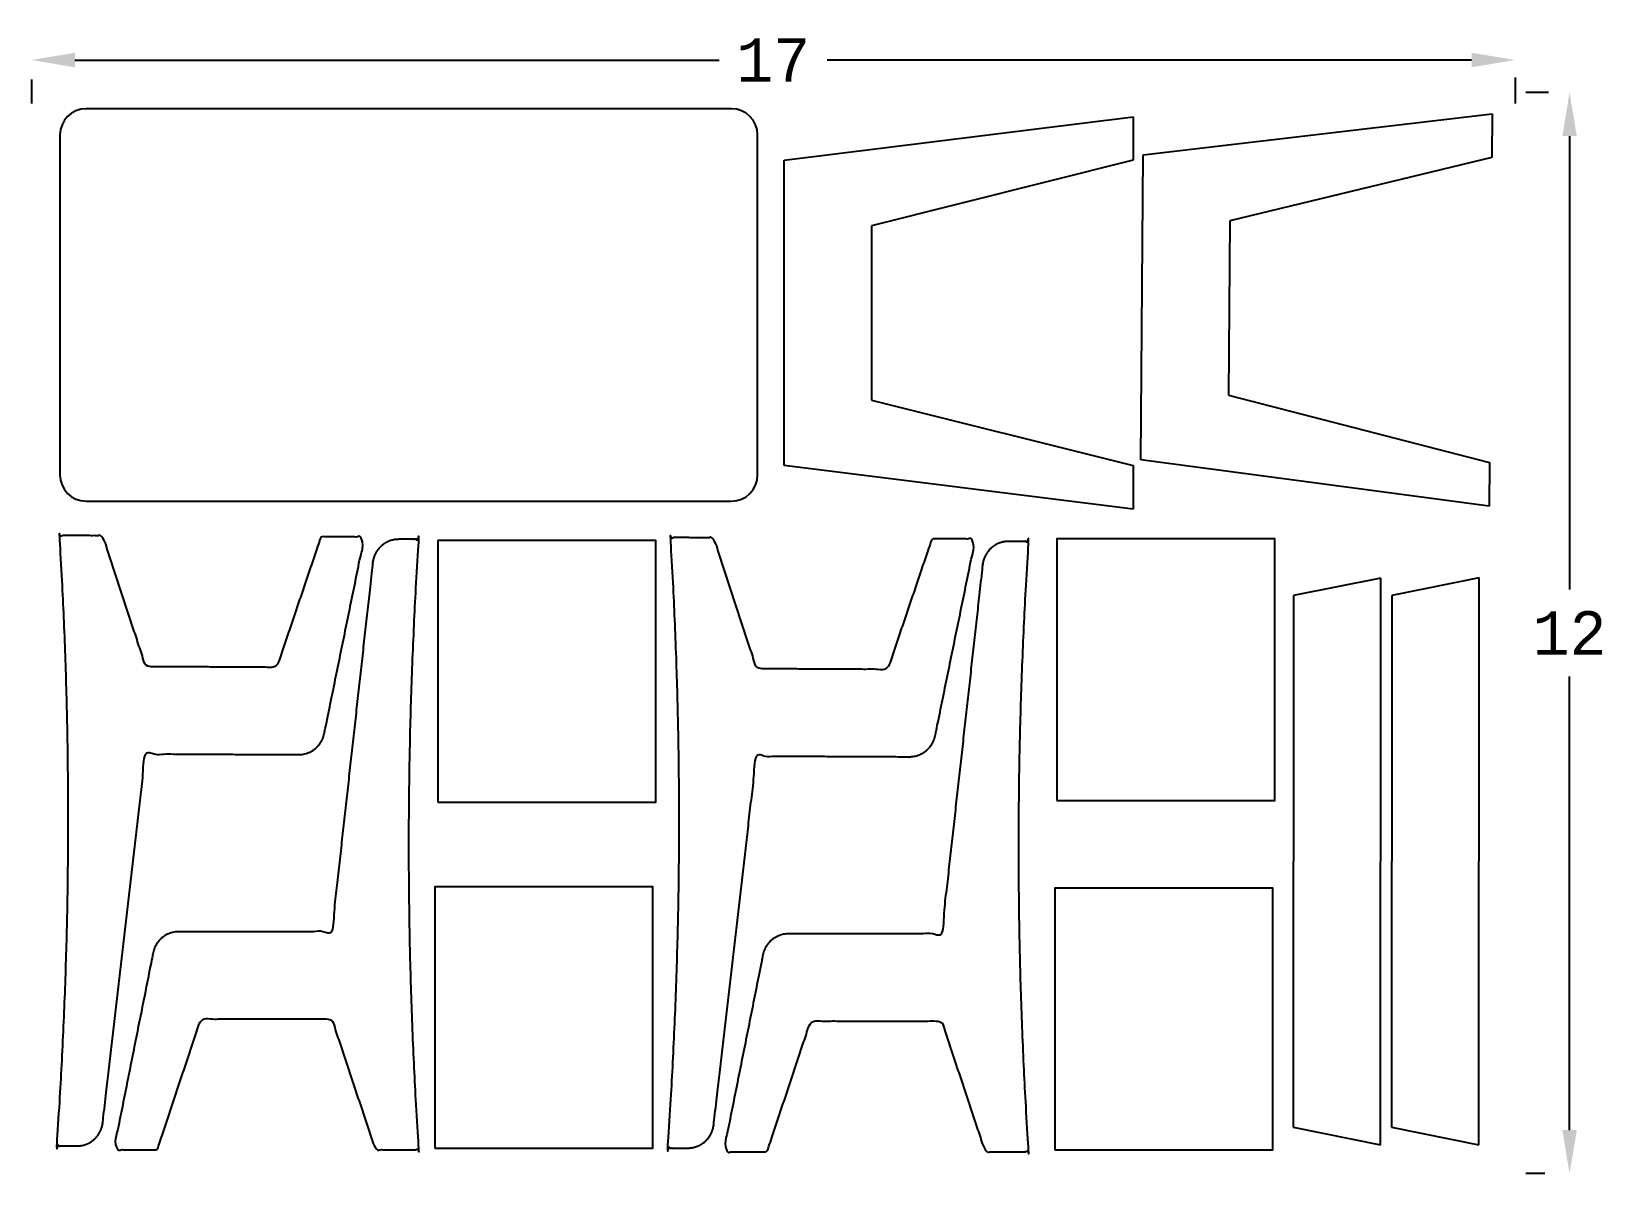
# Model space of a CAD drawing. Header units: millimetres. Extents: x 0 to 18, y 0 to 13.1.
import ezdxf

# ---------------------------------------------------------------- set-up
doc = ezdxf.new("R2010")
doc.units = ezdxf.units.MM
doc.header["$MEASUREMENT"] = 0
doc.layers.add('Corte', color=178, linetype='Continuous', true_color=0x000000)
doc.layers.add('Dimensiones', color=1, linetype='Continuous', true_color=0xff0000)
doc.styles.add('Consolas', font='')
doc.styles.get('Consolas').set_extended_font_data('Consolas')
doc.dimstyles.new('Default', dxfattribs={"dimtxt": 0.5, "dimasz": 0.5, "dimexe": 0.5, "dimexo": 0.5, "dimgap": 0.25, "dimtad": 0, "dimtih": 1, "dimtoh": 1, "dimdec": 0, "dimzin": 1, "dimdsep": 46, "dimtxsty": 'Consolas', "dimcen": 0.5, "dimazin": 0, "dimtfac": 1, "dimtdec": 4, "dimtix": 1, "dimtmove": 1, "dimatfit": 3, "dimfxl": 1, "dimtolj": 1, "dimtzin": 1, "dimarcsym": 0})

# ---------------------------------------------------------------- blocks, each defined once
blk = doc.blocks.new('*D1')
at = {"layer": 'Defpoints', "color": 0}
for p in [(17.628, 12.392), (17.887, 12.392), (17.844, -0.007)]:
    blk.add_point(p, dxfattribs=at)
at = {"layer": 'Dimensiones', "color": 0, "lineweight": -2}
for p, q in [((17.387, 12.392), (17.128, 12.392)), ((17.628, 11.892), (17.628, 6.693)), ((17.628, 0.493), (17.628, 5.693)), ((17.344, -0.007), (17.128, -0.007))]:
    blk.add_line(p, q, dxfattribs=at)
at = {"layer": 'Dimensiones', "color": 0}
for points in [[(17.711, 11.892), (17.545, 11.892), (17.628, 12.392)], [(17.545, 0.493), (17.711, 0.493), (17.628, -0.007)]]:
    blk.add_solid(points, dxfattribs=at)
at = {"layer": 'Dimensiones', "color": 0, "insert": (17.628, 6.193), "char_height": 0.5, "attachment_point": 5, "style": 'Consolas'}
blk.add_mtext('\\A1;12', dxfattribs=at)
blk = doc.blocks.new('*D2')
at = {"layer": 'Defpoints', "color": 0}
for p in [(-0.011, 13.04), (17.004, 13.064), (17.004, 12.764)]:
    blk.add_point(p, dxfattribs=at)
at = {"layer": 'Dimensiones', "color": 0, "lineweight": -2}
for p, q in [((0.489, 12.764), (7.878, 12.764)), ((16.504, 12.764), (9.116, 12.764)), ((-0.011, 12.54), (-0.011, 12.264)), ((17.004, 12.564), (17.004, 12.264))]:
    blk.add_line(p, q, dxfattribs=at)
at = {"layer": 'Dimensiones', "color": 0}
for points in [[(0.489, 12.847), (0.489, 12.68), (-0.011, 12.764)], [(16.504, 12.68), (16.504, 12.847), (17.004, 12.764)]]:
    blk.add_solid(points, dxfattribs=at)
at = {"layer": 'Dimensiones', "color": 0, "insert": (8.497, 12.764), "char_height": 0.5, "attachment_point": 5, "style": 'Consolas'}
blk.add_mtext('\\A1;17', dxfattribs=at)

msp = doc.modelspace()

# ---------------------------------------------------------------- linework, layer by layer
at = {"layer": 'Corte'}
for p, q in [((8.017, 12.205), (0.617, 12.205)), ((8.623, 11.614), (12.623, 12.114)), ((12.623, 12.114), (12.623, 11.614)), ((12.738, 11.678), (16.742, 12.147)), ((16.742, 12.147), (16.738, 11.647)), ((0.317, 11.905), (0.317, 8.005)), ((8.317, 8.005), (8.317, 11.905)), ((8.623, 8.114), (8.623, 11.614)), ((12.623, 11.614), (9.623, 10.864)), ((12.711, 8.178), (12.738, 11.678)), ((16.738, 11.647), (13.732, 10.92)), ((9.623, 10.864), (9.623, 8.864)), ((13.732, 10.92), (13.717, 8.92)), ((9.623, 8.864), (12.623, 8.114)), ((13.717, 8.92), (16.711, 8.147)), ((12.623, 7.614), (8.623, 8.114)), ((12.623, 8.114), (12.623, 7.614)), ((16.708, 7.647), (12.711, 8.178)), ((16.711, 8.147), (16.708, 7.647)), ((0.617, 7.705), (8.017, 7.705)), ((15.462, 6.823), (14.462, 6.624)), ((15.46, 0.323), (15.462, 6.823)), ((16.59, 6.824), (15.589, 6.624)), ((16.587, 0.324), (16.59, 6.824)), ((14.462, 6.624), (14.46, 0.524)), ((15.589, 6.624), (15.587, 0.524)), ((14.46, 0.524), (15.46, 0.323)), ((15.587, 0.524), (16.587, 0.324))]:
    msp.add_line(p, q, dxfattribs=at)
for points in [[(4.651, 4.252), (7.151, 4.252), (7.151, 7.252), (4.651, 7.252), (4.651, 4.252)], [(11.75, 4.271), (14.25, 4.271), (14.25, 7.271), (11.75, 7.271), (11.75, 4.271)], [(4.615, 0.283), (7.115, 0.283), (7.115, 3.283), (4.615, 3.283), (4.615, 0.283)], [(11.726, 0.266), (14.226, 0.266), (14.226, 3.266), (11.726, 3.266), (11.726, 0.266)]]:
    msp.add_lwpolyline(points, dxfattribs=at)
for centre, start, end in [((0.617, 11.905), 90, 180), ((8.017, 11.905), 0, 90), ((0.617, 8.005), 180, 270), ((8.017, 8.005), 270, 360)]:
    msp.add_arc(centre, 0.3, start, end, dxfattribs=at)
for points in [[(0.508, 0.31), (0.392, 0.31), (0.277, 0.311), (0.522, 3.822), (0.309, 7.311), (0.559, 7.31), (0.809, 7.308), (1.056, 6.557), (1.302, 5.806), (2.052, 5.803), (2.802, 5.799), (3.056, 6.548), (3.309, 7.297), (3.559, 7.296), (3.809, 7.295), (3.578, 6.166), (3.347, 5.038), (3.297, 4.797), (3.052, 4.798), (2.175, 4.802), (1.297, 4.806), (1.052, 2.691), (0.807, 0.575), (0.793, 0.451), (0.695, 0.374), (0.641, 0.331), (0.574, 0.317), (0.541, 0.31), (0.508, 0.31)], [(4.201, 7.267), (4.317, 7.267), (4.433, 7.267), (4.204, 3.755), (4.433, 0.267), (4.183, 0.267), (3.933, 0.267), (3.683, 1.017), (3.433, 1.767), (2.683, 1.767), (1.933, 1.767), (1.683, 1.017), (1.433, 0.267), (1.183, 0.267), (0.933, 0.267), (1.159, 1.396), (1.385, 2.526), (1.433, 2.767), (1.679, 2.767), (2.556, 2.767), (3.433, 2.767), (3.668, 4.883), (3.903, 7), (3.917, 7.124), (4.015, 7.202), (4.069, 7.245), (4.136, 7.26), (4.168, 7.267), (4.201, 7.267)], [(7.514, 0.286), (7.398, 0.286), (7.282, 0.287), (7.528, 3.798), (7.315, 7.287), (7.565, 7.286), (7.815, 7.285), (8.061, 6.533), (8.308, 5.782), (9.058, 5.779), (9.808, 5.775), (10.061, 6.524), (10.315, 7.273), (10.565, 7.272), (10.815, 7.271), (10.584, 6.142), (10.353, 5.014), (10.303, 4.773), (10.057, 4.774), (9.18, 4.778), (8.303, 4.782), (8.058, 2.667), (7.813, 0.551), (7.799, 0.427), (7.7, 0.35), (7.646, 0.308), (7.58, 0.293), (7.547, 0.286), (7.514, 0.286)], [(11.195, 7.243), (11.311, 7.243), (11.426, 7.243), (11.198, 3.731), (11.426, 0.243), (11.176, 0.243), (10.926, 0.243), (10.676, 0.993), (10.426, 1.743), (9.676, 1.743), (8.926, 1.743), (8.676, 0.993), (8.426, 0.243), (8.176, 0.243), (7.926, 0.243), (8.152, 1.372), (8.378, 2.502), (8.426, 2.743), (8.672, 2.743), (9.549, 2.743), (10.426, 2.743), (10.662, 4.859), (10.897, 6.976), (10.911, 7.1), (11.009, 7.178), (11.063, 7.221), (11.129, 7.236), (11.162, 7.243), (11.195, 7.243)]]:
    msp.add_rational_spline(points, [1, 1, 1, 1, 1, 1, 1, 1, 1, 1, 1, 1, 1, 1, 1, 1, 1, 0.773342141338, 1, 1, 1, 1, 1, 0.922896845731, 1, 0.974875557824, 1, 0.993936776723, 1], degree=2, knots=[-101.414131, -101.414131, -101.414131, -101.182643, -101.182643, -94.182643, -94.182643, -93.682643, -93.682643, -92.101505, -92.101505, -90.601505, -90.601505, -89.020366, -89.020366, -88.520366, -88.520366, -86.216797, -86.216797, -85.804777, -85.804777, -84.050718, -84.050718, -79.791538, -79.791538, -79.554383, -79.554383, -79.419602, -79.419602, -79.353497, -79.353497, -79.353497], dxfattribs=at)

# ---------------------------------------------------------------- dimensions: what is measured, and where the dimension line sits
at = {"layer": 'Dimensiones'}
dim = msp.add_linear_dim(base=(17.004, 12.764), p1=(-0.011, 13.04), p2=(17.004, 13.064), dimstyle='Default', dxfattribs=at)
dim.commit()
dim.dimension.update_dxf_attribs({"geometry": '*D2', "text_midpoint": (8.497, 12.764)})
dim = msp.add_linear_dim(base=(17.628, 12.392), p1=(17.844, -0.007), p2=(17.887, 12.392), angle=90, dimstyle='Default', dxfattribs=at)
dim.commit()
dim.dimension.update_dxf_attribs({"geometry": '*D1', "text_midpoint": (17.628, 6.193)})

doc.saveas('drawing.dxf')
